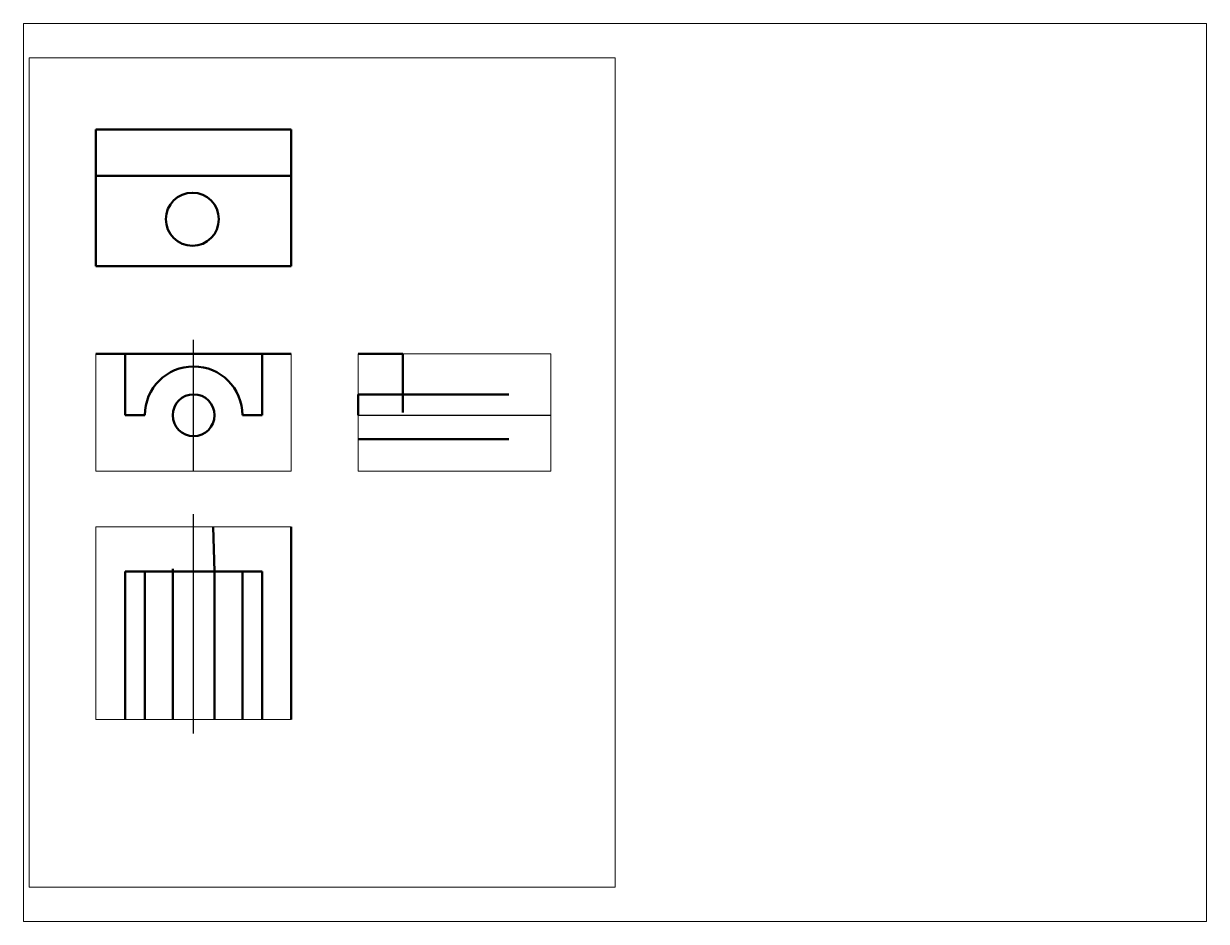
# Paper-space layout 'Layout1' of a CAD drawing. Header units: millimetres. Extents: x 26 to 231, y 20 to 176.
# The model-space entities are those that its viewports show. They can reach past a viewport. Long polylines and large blocks are cut down to what shows.
import ezdxf

# ---------------------------------------------------------------- set-up
doc = ezdxf.new("R2010")
doc.units = ezdxf.units.MM
doc.linetypes.add('ACAD_ISO04W100', pattern=[30, 24, -3, 0, -3])
doc.linetypes.add('DASHED', pattern=[19.05, 12.7, -6.35])
doc.layers.get('0').update_dxf_attribs({"lineweight": 5})
doc.layers.add('Axa', color=7, linetype='ACAD_ISO04W100')
doc.layers.add('Contur', color=7, linetype='Continuous', lineweight=50)
doc.layers.add('Muchii acoperite', color=7, linetype='DASHED', lineweight=50)

msp = doc.modelspace()

# ---------------------------------------------------------------- linework, layer by layer
for p, q in [((24, 149), (24, 191)), ((24, 191), (94, 191)), ((94, 191), (94, 149)), ((187, 191), (118, 191)), ((118, 191), (118, 149)), ((187, 149), (187, 191)), ((24, 149), (24, 189)), ((94, 189), (94, 149)), ((118, 149), (118, 189)), ((94, 149), (24, 149)), ((118, 149), (187, 149)), ((24, 60), (24, 129)), ((24, 129), (94, 129)), ((66, 129), (66, 129)), ((94, 60), (24, 60))]:
    msp.add_line(p, q)
msp.add_lwpolyline([(0, 0), (210, 0), (210, 297), (0, 297)], close=True)
at = {"layer": 'Axa'}
for p, q in [((59, 149), (59, 196.03)), ((118, 169), (187, 169)), ((59, 55), (59, 133.61))]:
    msp.add_line(p, q, dxfattribs=at)
at = {"layer": 'Contur'}
for p, q in [((24, 222.38), (24, 271.34)), ((24, 271.34), (94, 271.34)), ((94, 222.38), (94, 271.34)), ((24, 254.81), (94, 254.81)), ((24, 222.38), (94, 222.38)), ((24, 191), (94, 191)), ((34.5, 191), (34.5, 169)), ((83.5, 191), (83.5, 169)), ((34.5, 169), (41.5, 169)), ((83.5, 169), (76.5, 169)), ((94, 129), (94, 60)), ((34.5, 60), (34.5, 113)), ((34.5, 113), (41.5, 113)), ((41.5, 60), (41.5, 113)), ((59, 113), (41.5, 113)), ((59, 113), (76.5, 113)), ((76.5, 60), (76.5, 113)), ((83.5, 113), (76.5, 113)), ((83.5, 60), (83.5, 113))]:
    msp.add_line(p, q, dxfattribs=at)
for centre, radius in [((58.54, 239.23), 9.5), ((59, 169), 7.5)]:
    msp.add_circle(centre, radius, dxfattribs=at)
msp.add_arc((59, 169), 17.5, 0, 180, dxfattribs=at)
at = {"layer": 'Muchii acoperite'}
for p, q in [((118, 191), (134, 191)), ((134, 191), (134, 170)), ((118, 169), (118, 176.5)), ((118, 176.5), (187, 176.5)), ((118, 160.46), (187, 160.46)), ((187, 160.46), (187, 160.46)), ((51.5, 60), (51.5, 129)), ((66.5, 113), (66, 129)), ((66.5, 60), (66.5, 113))]:
    msp.add_line(p, q, dxfattribs=at)

psp = doc.layouts.get("Layout1")

# ---------------------------------------------------------------- viewports
at = {"layer": '0'}
psp.add_viewport(center=(128.5, 97.5), size=(205.6, 156), view_center_point=(210, 148.5), view_height=321.5873, dxfattribs=at)

doc.saveas('drawing.dxf')
